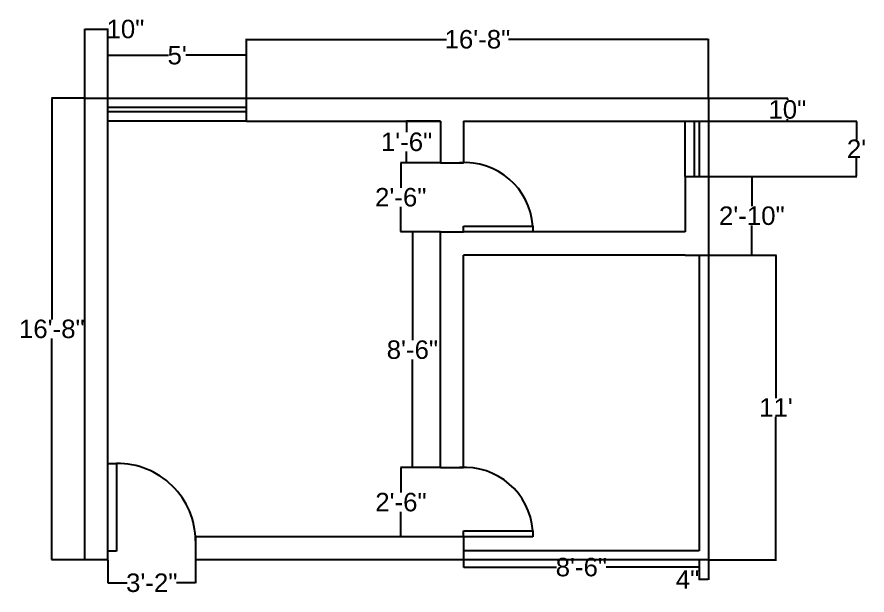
# Model space of a CAD drawing. Header units: inches. Extents: x 668 to 2080, y 344 to 874.
# Drawn here: x 1712 to 2080, y 577.1 to 827.4 of the extents above; entities that cross this region are included whole.
import ezdxf

# ---------------------------------------------------------------- set-up
doc = ezdxf.new("R2010")
doc.units = ezdxf.units.IN
doc.header["$MEASUREMENT"] = 0
for name, color, linetype in [('Dimention', 50, 'Continuous'), ('Layer1', 20, 'Continuous'), ('Layer2', 31, 'Continuous'), ('Layer3', 140, 'Continuous'), ('Layer4', 210, 'Continuous'), ('Layer5', 253, 'Continuous'), ('Layer6', 210, 'Continuous')]:
    doc.layers.add(name, color=color, linetype=linetype)
doc.styles.get("Standard").update_dxf_attribs({"font": 'arial.ttf'})
doc.dimstyles.get("Standard").update_dxf_attribs({"dimtxt": 8, "dimasz": 0.18, "dimexe": 0.18, "dimexo": 0.0625, "dimgap": 0.09, "dimtad": 0, "dimtih": 1, "dimtoh": 1, "dimdec": 0, "dimzin": 0, "dimdsep": 46, "dimlunit": 4, "dimtxsty": 'Standard', "dimcen": 0.09, "dimadec": 0, "dimazin": 0, "dimtfac": 1, "dimtdec": 0, "dimtofl": 0, "dimtmove": 0, "dimatfit": 3, "dimfxl": 0, "dimtolj": 1, "dimtzin": 0, "dimarcsym": 0})

# ---------------------------------------------------------------- blocks, each defined once
blk = doc.blocks.new('*D58')
at = {"layer": 'Defpoints', "color": 0, "transparency": 16777216}
for p in [(1811.37, 810.8), (1751.37, 792.28), (1811.37, 792.28)]:
    blk.add_point(p, dxfattribs=at)
at = {"layer": 'Dimention', "color": 0, "lineweight": -2, "transparency": 16777216}
for p, q in [((1751.37, 792.35), (1751.37, 810.98)), ((1751.55, 810.8), (1777.6, 810.8)), ((1811.19, 810.8), (1785.14, 810.8)), ((1811.37, 792.35), (1811.37, 810.98))]:
    blk.add_line(p, q, dxfattribs=at)
at = {"layer": 'Dimention', "color": 0, "transparency": 16777216}
for points in [[(1751.55, 810.83), (1751.55, 810.77), (1751.37, 810.8)], [(1811.19, 810.83), (1811.19, 810.77), (1811.37, 810.8)]]:
    blk.add_solid(points, dxfattribs=at)
at = {"layer": 'Dimention', "color": 0, "transparency": 16777216, "insert": (1781.37, 810.8), "char_height": 8, "attachment_point": 5}
blk.add_mtext("\\A1;5'", dxfattribs=at)
blk = doc.blocks.new('*D59')
at = {"layer": 'Defpoints', "color": 0, "transparency": 16777216}
for p in [(1751.37, 822.11), (1741.37, 792.28), (1751.37, 792.28)]:
    blk.add_point(p, dxfattribs=at)
at = {"layer": 'Dimention', "color": 0, "lineweight": -2, "transparency": 16777216}
for p, q in [((1741.37, 792.35), (1741.37, 822.29)), ((1741.55, 822.11), (1751.19, 822.11)), ((1751.37, 792.35), (1751.37, 822.29)), ((1751.37, 822.11), (1751.55, 822.11))]:
    blk.add_line(p, q, dxfattribs=at)
at = {"layer": 'Dimention', "color": 0, "transparency": 16777216}
for points in [[(1741.55, 822.14), (1741.55, 822.08), (1741.37, 822.11)], [(1751.19, 822.14), (1751.19, 822.08), (1751.37, 822.11)]]:
    blk.add_solid(points, dxfattribs=at)
at = {"layer": 'Dimention', "color": 0, "transparency": 16777216, "insert": (1758.97, 822.11), "char_height": 8, "attachment_point": 5}
blk.add_mtext('\\A1;10"', dxfattribs=at)
blk = doc.blocks.new('*D60')
at = {"layer": 'Defpoints', "color": 0, "transparency": 16777216}
for p in [(2011.37, 817.67), (1811.37, 792.28), (2011.37, 792.28)]:
    blk.add_point(p, dxfattribs=at)
at = {"layer": 'Dimention', "color": 0, "lineweight": -2, "transparency": 16777216}
for p, q in [((1811.37, 792.35), (1811.37, 817.85)), ((1811.55, 817.67), (1897.92, 817.67)), ((2011.19, 817.67), (1924.83, 817.67)), ((2011.37, 792.35), (2011.37, 817.85))]:
    blk.add_line(p, q, dxfattribs=at)
at = {"layer": 'Dimention', "color": 0, "transparency": 16777216}
for points in [[(1811.55, 817.7), (1811.55, 817.64), (1811.37, 817.67)], [(2011.19, 817.7), (2011.19, 817.64), (2011.37, 817.67)]]:
    blk.add_solid(points, dxfattribs=at)
at = {"layer": 'Dimention', "color": 0, "transparency": 16777216, "insert": (1911.37, 817.67), "char_height": 8, "attachment_point": 5}
blk.add_mtext('\\A1;16\'-8"', dxfattribs=at)
blk = doc.blocks.new('*D61')
at = {"layer": 'Defpoints', "color": 0, "transparency": 16777216}
for p in [(2011.37, 792.28), (2011.37, 782.28), (2045.55, 782.28)]:
    blk.add_point(p, dxfattribs=at)
at = {"layer": 'Dimention', "color": 0, "lineweight": -2, "transparency": 16777216}
for p, q in [((2011.43, 792.28), (2045.73, 792.28)), ((2045.55, 792.1), (2045.55, 791.46)), ((2011.43, 782.28), (2045.73, 782.28)), ((2045.55, 782.46), (2045.55, 783.11))]:
    blk.add_line(p, q, dxfattribs=at)
at = {"layer": 'Dimention', "color": 0, "transparency": 16777216}
for points in [[(2045.52, 792.1), (2045.58, 792.1), (2045.55, 792.28)], [(2045.52, 782.46), (2045.58, 782.46), (2045.55, 782.28)]]:
    blk.add_solid(points, dxfattribs=at)
at = {"layer": 'Dimention', "color": 0, "transparency": 16777216, "insert": (2045.55, 787.28), "char_height": 8, "attachment_point": 5}
blk.add_mtext('\\A1;10"', dxfattribs=at)
blk = doc.blocks.new('*D62')
at = {"layer": 'Defpoints', "color": 0, "transparency": 16777216}
for p in [(2011.37, 782.28), (2011.37, 758.28), (2075.49, 758.28)]:
    blk.add_point(p, dxfattribs=at)
at = {"layer": 'Dimention', "color": 0, "lineweight": -2, "transparency": 16777216}
for p, q in [((2011.43, 782.28), (2075.67, 782.28)), ((2075.49, 782.1), (2075.49, 774.39)), ((2075.49, 758.46), (2075.49, 766.18)), ((2011.43, 758.28), (2075.67, 758.28))]:
    blk.add_line(p, q, dxfattribs=at)
at = {"layer": 'Dimention', "color": 0, "transparency": 16777216}
for points in [[(2075.46, 782.1), (2075.52, 782.1), (2075.49, 782.28)], [(2075.46, 758.46), (2075.52, 758.46), (2075.49, 758.28)]]:
    blk.add_solid(points, dxfattribs=at)
at = {"layer": 'Dimention', "color": 0, "transparency": 16777216, "insert": (2075.49, 770.28), "char_height": 8, "attachment_point": 5}
blk.add_mtext("\\A1;2'", dxfattribs=at)
blk = doc.blocks.new('*D63')
at = {"layer": 'Defpoints', "color": 0, "transparency": 16777216}
for p in [(2011.37, 758.28), (2011.37, 724.28), (2030.18, 724.28)]:
    blk.add_point(p, dxfattribs=at)
at = {"layer": 'Dimention', "color": 0, "lineweight": -2, "transparency": 16777216}
for p, q in [((2011.43, 758.28), (2030.36, 758.28)), ((2030.18, 758.1), (2030.18, 745.46)), ((2030.18, 724.46), (2030.18, 737.11)), ((2011.43, 724.28), (2030.36, 724.28))]:
    blk.add_line(p, q, dxfattribs=at)
at = {"layer": 'Dimention', "color": 0, "transparency": 16777216}
for points in [[(2030.15, 758.1), (2030.21, 758.1), (2030.18, 758.28)], [(2030.15, 724.46), (2030.21, 724.46), (2030.18, 724.28)]]:
    blk.add_solid(points, dxfattribs=at)
at = {"layer": 'Dimention', "color": 0, "transparency": 16777216, "insert": (2030.18, 741.28), "char_height": 8, "attachment_point": 5}
blk.add_mtext('\\A1;2\'-10"', dxfattribs=at)
blk = doc.blocks.new('*D64')
at = {"layer": 'Defpoints', "color": 0, "transparency": 16777216}
for p in [(2011.37, 724.28), (2011.37, 592.28), (2040.6, 592.28)]:
    blk.add_point(p, dxfattribs=at)
at = {"layer": 'Dimention', "color": 0, "lineweight": -2, "transparency": 16777216}
for p, q in [((2011.43, 724.28), (2040.78, 724.28)), ((2040.6, 724.1), (2040.6, 662.39)), ((2040.6, 592.46), (2040.6, 654.18)), ((2011.43, 592.28), (2040.78, 592.28))]:
    blk.add_line(p, q, dxfattribs=at)
at = {"layer": 'Dimention', "color": 0, "transparency": 16777216}
for points in [[(2040.57, 724.1), (2040.63, 724.1), (2040.6, 724.28)], [(2040.57, 592.46), (2040.63, 592.46), (2040.6, 592.28)]]:
    blk.add_solid(points, dxfattribs=at)
at = {"layer": 'Dimention', "color": 0, "transparency": 16777216, "insert": (2040.6, 658.28), "char_height": 8, "attachment_point": 5}
blk.add_mtext("\\A1;11'", dxfattribs=at)
blk = doc.blocks.new('*D65')
at = {"layer": 'Defpoints', "color": 0, "transparency": 16777216}
for p in [(2007.37, 592.28), (2011.37, 592.28), (2007.37, 583.8)]:
    blk.add_point(p, dxfattribs=at)
at = {"layer": 'Dimention', "color": 0, "lineweight": -2, "transparency": 16777216}
for p, q in [((2007.37, 592.22), (2007.37, 583.62)), ((2011.37, 592.22), (2011.37, 583.62)), ((2007.37, 583.8), (2007.19, 583.8)), ((2011.19, 583.8), (2007.55, 583.8))]:
    blk.add_line(p, q, dxfattribs=at)
at = {"layer": 'Dimention', "color": 0, "transparency": 16777216}
for points in [[(2007.55, 583.83), (2007.55, 583.77), (2007.37, 583.8)], [(2011.19, 583.83), (2011.19, 583.77), (2011.37, 583.8)]]:
    blk.add_solid(points, dxfattribs=at)
at = {"layer": 'Dimention', "color": 0, "transparency": 16777216, "insert": (2002.34, 583.8), "char_height": 8, "attachment_point": 5}
blk.add_mtext('\\A1;4"', dxfattribs=at)
blk = doc.blocks.new('*D66')
at = {"layer": 'Defpoints', "color": 0, "transparency": 16777216}
for p in [(1905.37, 592.28), (1905.37, 589.14), (2007.37, 592.28)]:
    blk.add_point(p, dxfattribs=at)
at = {"layer": 'Dimention', "color": 0, "lineweight": -2, "transparency": 16777216}
for p, q in [((1905.37, 592.22), (1905.37, 588.96)), ((1905.55, 589.14), (1945.64, 589.14)), ((2007.19, 589.14), (1967.1, 589.14)), ((2007.37, 592.22), (2007.37, 588.96))]:
    blk.add_line(p, q, dxfattribs=at)
at = {"layer": 'Dimention', "color": 0, "transparency": 16777216}
for points in [[(1905.55, 589.17), (1905.55, 589.11), (1905.37, 589.14)], [(2007.19, 589.17), (2007.19, 589.11), (2007.37, 589.14)]]:
    blk.add_solid(points, dxfattribs=at)
at = {"layer": 'Dimention', "color": 0, "transparency": 16777216, "insert": (1956.37, 589.14), "char_height": 8, "attachment_point": 5}
blk.add_mtext('\\A1;8\'-6"', dxfattribs=at)
blk = doc.blocks.new('*D67')
at = {"layer": 'Defpoints', "color": 0, "transparency": 16777216}
for p in [(1895.37, 632.28), (1878.26, 602.28), (1905.37, 602.28)]:
    blk.add_point(p, dxfattribs=at)
at = {"layer": 'Dimention', "color": 0, "lineweight": -2, "transparency": 16777216}
for p, q in [((1895.31, 632.28), (1878.08, 632.28)), ((1878.26, 632.1), (1878.26, 621.46)), ((1878.26, 602.46), (1878.26, 613.11)), ((1905.31, 602.28), (1878.08, 602.28))]:
    blk.add_line(p, q, dxfattribs=at)
at = {"layer": 'Dimention', "color": 0, "transparency": 16777216}
for points in [[(1878.23, 632.1), (1878.29, 632.1), (1878.26, 632.28)], [(1878.23, 602.46), (1878.29, 602.46), (1878.26, 602.28)]]:
    blk.add_solid(points, dxfattribs=at)
at = {"layer": 'Dimention', "color": 0, "transparency": 16777216, "insert": (1878.26, 617.28), "char_height": 8, "attachment_point": 5}
blk.add_mtext('\\A1;2\'-6"', dxfattribs=at)
blk = doc.blocks.new('*D68')
at = {"layer": 'Defpoints', "color": 0, "transparency": 16777216}
for p in [(1895.37, 782.28), (1880.69, 764.28), (1895.37, 764.28)]:
    blk.add_point(p, dxfattribs=at)
at = {"layer": 'Dimention', "color": 0, "lineweight": -2, "transparency": 16777216}
for p, q in [((1895.31, 782.28), (1880.51, 782.28)), ((1880.69, 782.1), (1880.69, 777.46)), ((1880.69, 764.46), (1880.69, 769.11)), ((1895.31, 764.28), (1880.51, 764.28))]:
    blk.add_line(p, q, dxfattribs=at)
at = {"layer": 'Dimention', "color": 0, "transparency": 16777216}
for points in [[(1880.66, 782.1), (1880.72, 782.1), (1880.69, 782.28)], [(1880.66, 764.46), (1880.72, 764.46), (1880.69, 764.28)]]:
    blk.add_solid(points, dxfattribs=at)
at = {"layer": 'Dimention', "color": 0, "transparency": 16777216, "insert": (1880.69, 773.28), "char_height": 8, "attachment_point": 5}
blk.add_mtext('\\A1;1\'-6"', dxfattribs=at)
blk = doc.blocks.new('*D69')
at = {"layer": 'Defpoints', "color": 0, "transparency": 16777216}
for p in [(1895.37, 764.28), (1878.17, 734.28), (1895.37, 734.28)]:
    blk.add_point(p, dxfattribs=at)
at = {"layer": 'Dimention', "color": 0, "lineweight": -2, "transparency": 16777216}
for p, q in [((1895.31, 764.28), (1877.99, 764.28)), ((1878.17, 764.1), (1878.17, 753.46)), ((1878.17, 734.46), (1878.17, 745.11)), ((1895.31, 734.28), (1877.99, 734.28))]:
    blk.add_line(p, q, dxfattribs=at)
at = {"layer": 'Dimention', "color": 0, "transparency": 16777216}
for points in [[(1878.14, 764.1), (1878.2, 764.1), (1878.17, 764.28)], [(1878.14, 734.46), (1878.2, 734.46), (1878.17, 734.28)]]:
    blk.add_solid(points, dxfattribs=at)
at = {"layer": 'Dimention', "color": 0, "transparency": 16777216, "insert": (1878.17, 749.28), "char_height": 8, "attachment_point": 5}
blk.add_mtext('\\A1;2\'-6"', dxfattribs=at)
blk = doc.blocks.new('*D70')
at = {"layer": 'Defpoints', "color": 0, "transparency": 16777216}
for p in [(1895.37, 734.28), (1883.2, 632.28), (1895.37, 632.28)]:
    blk.add_point(p, dxfattribs=at)
at = {"layer": 'Dimention', "color": 0, "lineweight": -2, "transparency": 16777216}
for p, q in [((1895.31, 734.28), (1883.02, 734.28)), ((1883.2, 734.1), (1883.2, 687.46)), ((1883.2, 632.46), (1883.2, 679.11)), ((1895.31, 632.28), (1883.02, 632.28))]:
    blk.add_line(p, q, dxfattribs=at)
at = {"layer": 'Dimention', "color": 0, "transparency": 16777216}
for points in [[(1883.17, 734.1), (1883.23, 734.1), (1883.2, 734.28)], [(1883.17, 632.46), (1883.23, 632.46), (1883.2, 632.28)]]:
    blk.add_solid(points, dxfattribs=at)
at = {"layer": 'Dimention', "color": 0, "transparency": 16777216, "insert": (1883.2, 683.28), "char_height": 8, "attachment_point": 5}
blk.add_mtext('\\A1;8\'-6"', dxfattribs=at)
blk = doc.blocks.new('*D71')
at = {"layer": 'Defpoints', "color": 0, "transparency": 16777216}
for p in [(1751.37, 592.28), (1789.37, 592.28), (1789.37, 582.36)]:
    blk.add_point(p, dxfattribs=at)
at = {"layer": 'Dimention', "color": 0, "lineweight": -2, "transparency": 16777216}
for p, q in [((1751.37, 592.22), (1751.37, 582.18)), ((1789.37, 592.22), (1789.37, 582.18)), ((1751.55, 582.36), (1759.65, 582.36)), ((1789.19, 582.36), (1781.09, 582.36))]:
    blk.add_line(p, q, dxfattribs=at)
at = {"layer": 'Dimention', "color": 0, "transparency": 16777216}
for points in [[(1751.55, 582.39), (1751.55, 582.33), (1751.37, 582.36)], [(1789.19, 582.39), (1789.19, 582.33), (1789.37, 582.36)]]:
    blk.add_solid(points, dxfattribs=at)
at = {"layer": 'Dimention', "color": 0, "transparency": 16777216, "insert": (1770.37, 582.36), "char_height": 8, "attachment_point": 5}
blk.add_mtext('\\A1;3\'-2"', dxfattribs=at)
blk = doc.blocks.new('*D72')
at = {"layer": 'Defpoints', "color": 0, "transparency": 16777216}
for p in [(1741.37, 792.28), (1727.11, 592.28), (1741.37, 592.28)]:
    blk.add_point(p, dxfattribs=at)
at = {"layer": 'Dimention', "color": 0, "lineweight": -2, "transparency": 16777216}
for p, q in [((1741.31, 792.28), (1726.93, 792.28)), ((1727.11, 792.1), (1727.11, 696.46)), ((1727.11, 592.46), (1727.11, 688.11)), ((1741.31, 592.28), (1726.93, 592.28))]:
    blk.add_line(p, q, dxfattribs=at)
at = {"layer": 'Dimention', "color": 0, "transparency": 16777216}
for points in [[(1727.08, 792.1), (1727.14, 792.1), (1727.11, 792.28)], [(1727.08, 592.46), (1727.14, 592.46), (1727.11, 592.28)]]:
    blk.add_solid(points, dxfattribs=at)
at = {"layer": 'Dimention', "color": 0, "transparency": 16777216, "insert": (1727.11, 692.28), "char_height": 8, "attachment_point": 5}
blk.add_mtext('\\A1;16\'-8"', dxfattribs=at)

msp = doc.modelspace()

# ---------------------------------------------------------------- linework, layer by layer
at = {"layer": 'Layer1'}
for p, q in [((1741.37, 592.28), (1741.37, 792.28)), ((1741.37, 792.28), (1751.37, 792.28)), ((1751.37, 592.28), (1751.37, 792.28)), ((1811.37, 782.28), (1811.37, 792.28)), ((1811.37, 792.28), (2011.37, 792.28)), ((2011.37, 792.28), (2011.37, 782.28)), ((1811.37, 782.28), (1895.37, 782.28)), ((1895.37, 782.28), (1895.37, 764.28)), ((1905.37, 782.28), (2011.37, 782.28)), ((1905.37, 782.28), (1905.37, 764.28)), ((1895.37, 764.28), (1905.37, 764.28)), ((2001.37, 758.28), (2001.37, 734.28)), ((2001.37, 758.28), (2011.37, 758.28)), ((2011.37, 758.28), (2011.37, 724.28)), ((1895.37, 724.28), (1895.37, 734.28)), ((1895.37, 734.28), (1905.37, 734.28)), ((2001.37, 734.28), (1905.37, 734.28)), ((1895.37, 632.28), (1895.37, 724.28)), ((2001.37, 724.28), (1905.37, 724.28)), ((1905.37, 632.28), (1905.37, 724.28)), ((2001.37, 724.28), (2011.37, 724.28)), ((1895.37, 632.28), (1905.37, 632.28)), ((1811.37, 602.28), (1789.37, 602.28)), ((1789.37, 602.28), (1789.37, 592.28)), ((1905.37, 602.28), (1811.37, 602.28)), ((1905.37, 602.28), (1905.37, 592.28)), ((1751.37, 592.28), (1741.37, 592.28)), ((1751.37, 592.28), (1741.37, 592.28)), ((1811.37, 592.28), (1789.37, 592.28)), ((1905.37, 592.28), (1811.37, 592.28))]:
    msp.add_line(p, q, dxfattribs=at)
at = {"layer": 'Layer2'}
for p, q in [((1751.37, 792.28), (1811.37, 792.28)), ((1811.37, 782.28), (1751.37, 782.28)), ((2001.37, 758.28), (2001.37, 782.28)), ((2011.37, 782.28), (2011.37, 758.28))]:
    msp.add_line(p, q, dxfattribs=at)
at = {"layer": 'Layer3'}
for p, q in [((1751.37, 788.28), (1811.37, 788.28)), ((1811.37, 786.28), (1751.37, 786.28)), ((2005.37, 758.28), (2005.37, 782.28)), ((2007.37, 782.28), (2007.37, 758.28))]:
    msp.add_line(p, q, dxfattribs=at)
at = {"layer": 'Layer4'}
for p, q in [((2007.37, 724.28), (2007.37, 596.28)), ((2007.37, 596.28), (1905.37, 596.28))]:
    msp.add_line(p, q, dxfattribs=at)
at = {"layer": 'Layer5'}
for p, q in [((2011.37, 724.28), (2011.37, 592.28)), ((2011.37, 592.28), (1905.37, 592.28))]:
    msp.add_line(p, q, dxfattribs=at)
at = {"layer": 'Layer6'}
for p, q in [((1905.37, 734.28), (1905.37, 736.84)), ((1905.37, 736.84), (1935.37, 736.84)), ((1935.37, 736.84), (1935.37, 734.28)), ((1935.37, 734.28), (1905.37, 734.28)), ((1751.37, 596.06), (1751.37, 634.06)), ((1751.37, 634.06), (1755.15, 634.06)), ((1755.15, 634.06), (1755.15, 596.06)), ((1905.37, 602.28), (1905.37, 604.84)), ((1905.37, 604.84), (1935.37, 604.84)), ((1935.37, 604.84), (1935.37, 602.28)), ((1935.37, 602.28), (1905.37, 602.28)), ((1755.15, 596.06), (1751.37, 596.06))]:
    msp.add_line(p, q, dxfattribs=at)
for centre, radius, start, end in [((1905.74, 734.66), 29.71, 4.2177, 94.2177), ((1755.51, 600.19), 33.86, 0.6145, 90.6145), ((1905.74, 602.66), 29.71, 4.2177, 94.2177)]:
    msp.add_arc(centre, radius, start, end, dxfattribs=at)

# ---------------------------------------------------------------- dimensions: what is measured, and where the dimension line sits
at = {"layer": 'Dimention'}
for base, p1, p2, picture, middle in [((1751.37, 822.11), (1741.37, 792.28), (1751.37, 792.28), '*D59', (1758.97, 822.11)), ((2011.37, 817.67), (1811.37, 792.28), (2011.37, 792.28), '*D60', (1911.37, 817.67)), ((1811.37, 810.8), (1751.37, 792.28), (1811.37, 792.28), '*D58', (1781.37, 810.8)), ((1905.37, 589.14), (2007.37, 592.28), (1905.37, 592.28), '*D66', (1956.37, 589.14)), ((1789.37, 582.36), (1751.37, 592.28), (1789.37, 592.28), '*D71', (1770.37, 582.36)), ((2007.37, 583.8), (2011.37, 592.28), (2007.37, 592.28), '*D65', (2002.34, 583.8))]:
    dim = msp.add_linear_dim(base=base, p1=p1, p2=p2, dimstyle='Standard', dxfattribs=at)
    dim.commit()
    dim.dimension.update_dxf_attribs({"geometry": picture, "text_midpoint": middle})
for base, p1, p2, picture, middle in [((1727.11, 592.28), (1741.37, 792.28), (1741.37, 592.28), '*D72', (1727.11, 692.28)), ((2045.55, 782.28), (2011.37, 792.28), (2011.37, 782.28), '*D61', (2045.55, 787.28)), ((1880.69, 764.28), (1895.37, 782.28), (1895.37, 764.28), '*D68', (1880.69, 773.28)), ((2075.49, 758.28), (2011.37, 782.28), (2011.37, 758.28), '*D62', (2075.49, 770.28)), ((1878.17, 734.28), (1895.37, 764.28), (1895.37, 734.28), '*D69', (1878.17, 749.28)), ((2030.18, 724.28), (2011.37, 758.28), (2011.37, 724.28), '*D63', (2030.18, 741.28)), ((1883.2, 632.28), (1895.37, 734.28), (1895.37, 632.28), '*D70', (1883.2, 683.28)), ((2040.6, 592.28), (2011.37, 724.28), (2011.37, 592.28), '*D64', (2040.6, 658.28)), ((1878.26, 602.28), (1895.37, 632.28), (1905.37, 602.28), '*D67', (1878.26, 617.28))]:
    dim = msp.add_linear_dim(base=base, p1=p1, p2=p2, angle=90, dimstyle='Standard', dxfattribs=at)
    dim.commit()
    dim.dimension.update_dxf_attribs({"geometry": picture, "text_midpoint": middle})

doc.saveas('drawing.dxf')
